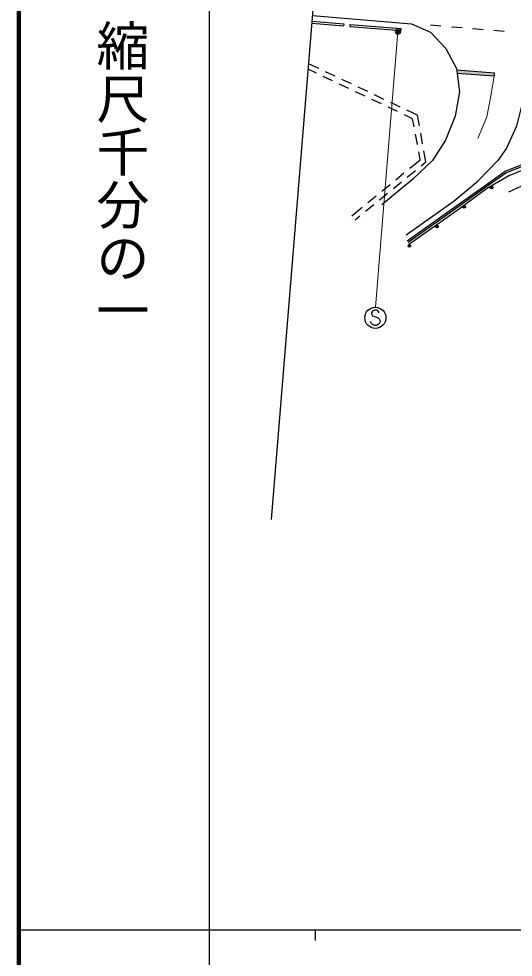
# Model space of a CAD drawing. Units: millimetres, scale not verified. Extents: x 40000 to 680000, y 20000 to 380000.
# Drawn here: x 40000 to 86729, y 202409 to 291048 of the extents above; entities that cross this region are included whole.
import ezdxf
from ezdxf.enums import TextEntityAlignment as Align

# ---------------------------------------------------------------- set-up
doc = ezdxf.new("R2010")
doc.units = ezdxf.units.MM
doc.header["$LTSCALE"] = 1000
doc.header["$PDMODE"] = 32
doc.header["$PDSIZE"] = 500
doc.linetypes.add('CHAIN', pattern=[18.5, 12, -1.5, 3.5, -1.5])
for name, color, linetype, lineweight in [('M-BGD', 7, 'Continuous', 25), ('M-BMK', 2, 'CHAIN', 13), ('M-BMK-OTRS', 5, 'Continuous', 25), ('M-STR-HTXT', 7, 'Continuous', 13), ('M-STR-STRC', 7, 'Continuous', 25), ('M-TTL', 2, 'Continuous', 140), ('M-TTL-BAND', 7, 'Continuous', 25)]:
    doc.layers.add(name, color=color, linetype=linetype, lineweight=lineweight)
doc.styles.add('@ＭＳ ゴシック', font='')
doc.styles.get('@ＭＳ ゴシック').set_extended_font_data('@MS Gothic')

msp = doc.modelspace()

# ---------------------------------------------------------------- hatches: boundary and pattern name
at = {"layer": 'M-STR-STRC'}
msp.add_hatch(color=256, dxfattribs=at).paths.add_polyline_path([(84911, 285650), (84934, 285949), (81384, 286214), (81422, 285910)])

# ---------------------------------------------------------------- linework, layer by layer
at = {"layer": 'M-BGD'}
for p, q in [((67712, 290824), (70708, 290574)), ((67696, 290624), (70692, 290374)), ((70708, 290574), (70692, 290374)), ((71299, 290520), (71284, 290320)), ((71284, 290320), (76123, 289941)), ((71299, 290520), (76138, 290140)), ((76123, 289941), (76138, 290140)), ((68366, 286343), (67384, 286807)), ((68121, 285906), (67340, 286274)), ((69658, 285180), (68754, 285607)), ((69903, 285617), (68999, 286044)), ((71195, 284454), (70291, 284881)), ((71440, 284891), (70536, 285318)), ((72977, 284165), (72073, 284592)), ((72733, 283728), (71828, 284155)), ((74514, 283439), (73610, 283866)), ((74270, 283002), (73366, 283429)), ((76052, 282713), (75147, 283140)), ((75807, 282276), (74903, 282703)), ((77221, 281608), (76440, 281977)), ((77666, 281951), (76684, 282414)), ((77855, 280921), (77666, 281951)), ((77360, 280850), (77221, 281608)), ((77667, 279178), (77486, 280161)), ((78162, 279249), (77982, 280233)), ((77932, 277731), (77793, 278489)), ((78477, 277531), (78288, 278560)), ((76945, 276925), (77932, 277731)), ((78034, 277169), (78477, 277531)), ((86315, 274703), (92799, 277716)), ((76717, 276093), (77492, 276726)), ((75628, 275849), (76403, 276482)), ((74312, 274774), (75086, 275407)), ((75401, 275018), (76175, 275650)), ((72995, 273698), (73770, 274331)), ((74084, 273942), (74859, 274575)), ((71466, 272449), (72453, 273256)), ((72767, 272867), (73542, 273500)), ((71782, 272062), (72225, 272424))]:
    msp.add_line(p, q, dxfattribs=at)
for points in [[(76707, 270080), (81412, 273423), (83966, 275239), (85964, 276640), (90714, 278506), (99349, 281669), (104662, 283678), (107202, 284738), (108060, 284900), (111220, 284634)], [(76794, 269957), (81498, 273301), (84052, 275116), (86035, 276506), (90767, 278366), (99402, 281529), (104718, 283539), (107245, 284593), (108068, 284749), (111208, 284485)]]:
    msp.add_lwpolyline(points, dxfattribs=at)
at = {"layer": 'M-BMK'}
msp.add_lwpolyline([(84911, 285650), (84616, 283741), (84229, 281772), (83378, 279726)], dxfattribs=at)
at = {"layer": 'M-BMK-OTRS'}
msp.add_line((72004, 343260), (63861, 243766), dxfattribs=at)
at = {"layer": 'M-STR-HTXT'}
msp.add_line((75834, 289827), (73704, 263805), dxfattribs=at)
for radius in [150, 120, 90, 60, 30, 20]:
    msp.add_circle((75834, 289827), radius, dxfattribs=at)
msp.add_point((75834, 289827), dxfattribs=at)
at = {"layer": 'M-STR-STRC'}
for p, q in [((79901, 290353), (78906, 290429)), ((81894, 290177), (80898, 290265)), ((83895, 290016), (82891, 290089)), ((85882, 289857), (84889, 289937)), ((81384, 286214), (84934, 285949)), ((81422, 285910), (84911, 285650)), ((84934, 285949), (84911, 285650)), ((86106, 278828), (85286, 277665)), ((73431, 263441), (73340, 263259)), ((73613, 263532), (73431, 263441)), ((73795, 263532), (73613, 263532)), ((73977, 263441), (73795, 263532)), ((74068, 263259), (73977, 263441)), ((73340, 262259), (73249, 262441)), ((73340, 263259), (73340, 263168)), ((73340, 263168), (73431, 262986)), ((73431, 262986), (73977, 262805)), ((73977, 262805), (74068, 262714)), ((74068, 262714), (74158, 262532)), ((74158, 262441), (74068, 262259)), ((74158, 262532), (74158, 262441)), ((73431, 262168), (73340, 262259)), ((73613, 262077), (73431, 262168)), ((73795, 262077), (73613, 262077)), ((73977, 262168), (73795, 262077)), ((74068, 262259), (73977, 262168))]:
    msp.add_line(p, q, dxfattribs=at)
for points in [[(67755, 291346), (77115, 290585), (78923, 289787), (80373, 288245), (81367, 286345), (81644, 284139), (81247, 281857), (80321, 279569), (79105, 277656), (77244, 275888), (74306, 273486)], [(111153, 287801), (93349, 289260), (91652, 289262), (90462, 289019), (89366, 288256), (88529, 286901), (87965, 285195), (87571, 283049), (87028, 280914), (86106, 278828)], [(111527, 284660), (107382, 284134), (104812, 283358), (99465, 281358), (91004, 278147), (86326, 276198), (84205, 274987), (81649, 273107), (76842, 269688)], [(76603, 270630), (81141, 273841), (83413, 275738), (85286, 277665)]]:
    msp.add_lwpolyline(points, dxfattribs=at)
for centre, radius in [((84683, 275116), 125), ((84683, 275116), 75), ((84683, 275116), 25), ((82100, 273284), 125), ((82100, 273284), 75), ((82100, 273284), 25), ((79509, 271432), 125), ((79509, 271432), 75), ((79509, 271432), 25), ((76915, 269586), 125), ((76915, 269586), 75), ((76915, 269586), 25), ((73704, 262805), 1000)]:
    msp.add_circle(centre, radius, dxfattribs=at)
at = {"layer": 'M-TTL'}
msp.add_line((40000, 380000), (40000, 20000), dxfattribs=at)
at = {"layer": 'M-TTL-BAND'}
for p, q in [((58000, 370000), (58000, 20000)), ((40000, 205000), (579000, 205000)), ((68000, 205000), (68000, 204000))]:
    msp.add_line(p, q, dxfattribs=at)

# ---------------------------------------------------------------- texts
at = {"layer": 'M-TTL-BAND', "style": '@ＭＳ ゴシック'}
msp.add_text('縮尺千分の一', height=3666, rotation=270, dxfattribs=at).set_placement((49777, 261030), align=Align.MIDDLE_RIGHT)

doc.saveas('drawing.dxf')
